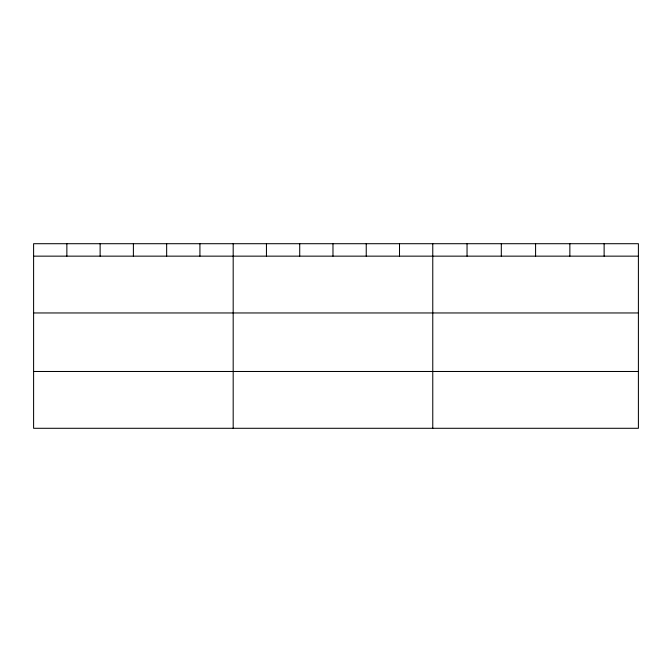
<?xml version="1.0" encoding="UTF-8"?>
<svg xmlns="http://www.w3.org/2000/svg" width="672" height="672" viewBox="0 0 672 672"><rect width="100%" height="100%" fill="white"/><g stroke="black" fill="none" stroke-linecap="round" stroke-linejoin="round"><path stroke-width="1.01" d="M638.4 312.959L638.4 243.709L33.6 243.709L33.6 428.291L638.4 428.291L638.4 312.959L33.6 312.959M33.6 256.15L638.4 256.15M33.6 371.482L638.4 371.482M604.128 243.709L604.128 256.15M569.856 243.709L569.856 256.15M535.584 243.709L535.584 256.15M501.312 243.709L501.312 256.15M467.04 243.709L467.04 256.15M432.768 243.709L432.768 428.291M399.504 243.709L399.504 256.15M366.24 243.709L366.24 256.15M332.976 243.709L332.976 256.15M299.712 243.709L299.712 256.15M266.448 243.709L266.448 256.15M233.184 243.709L233.184 428.291M199.92 243.709L199.92 256.15M166.656 243.709L166.656 256.15M133.392 243.709L133.392 256.15M100.128 243.709L100.128 256.15M66.864 243.709L66.864 256.15"/></g></svg>
